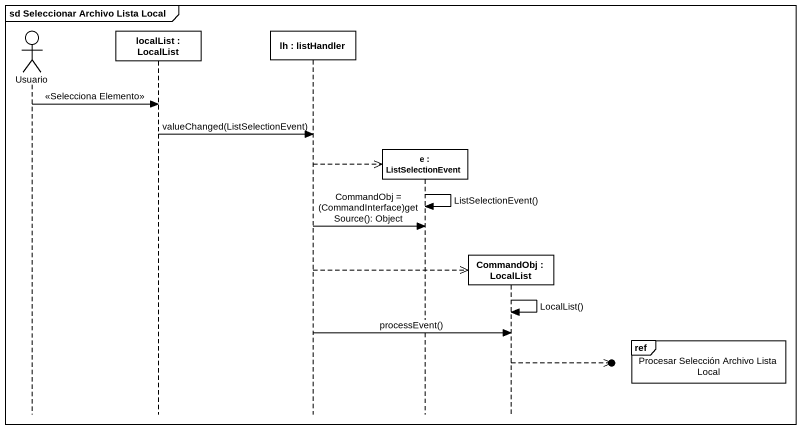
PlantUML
@startuml
mainframe sd Seleccionar Archivo Lista Local
hide footbox
actor Usuario
participant "localList : LocalList" as localList
participant "lh : listHandler" as lh
participant "e : ListSelectionEvent" as e
participant "CommandObj : LocalList" as CommandObj

Usuario -> localList : <<Selecciona Elemento>>
localList -> lh : valueChanged(ListSelectionEvent)
lh -->> e **
e -> e : ListSelectionEvent()
lh -> e : CommandObj = (CommandInterface)getSource(): Object
lh -->> CommandObj **
CommandObj -> CommandObj : LocalList()
lh -> CommandObj : processEvent()
ref over CommandObj : Procesar Selección Archivo Lista Local
CommandObj -->>o]
@enduml
